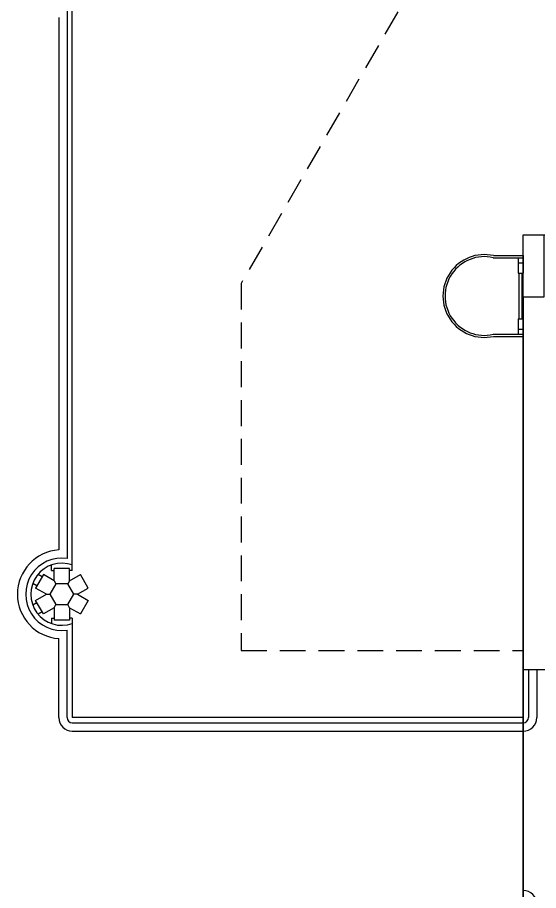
# Model space of a CAD drawing. Header units: millimetres. Extents: x 1887 to 2405, y 1100 to 1335.
# Drawn here: x 2125.87 to 2130.91, y 1237.72 to 1246.15 of the extents above; entities that cross this region are included whole.
import ezdxf

# ---------------------------------------------------------------- set-up
doc = ezdxf.new("R2010")
doc.units = ezdxf.units.MM
doc.linetypes.add('HIDDEN', pattern=[0.375, 0.25, -0.125])
for name, color, linetype in [('AR- ALV1', 235, 'Continuous'), ('AR-ALV', 2, 'Continuous'), ('AR-CORRIMAO-V1', 2, 'Continuous'), ('AR-ESTC', 3, 'Continuous'), ('AR-ESTMA-C', 3, 'Continuous'), ('AR-ESTMA-V', 1, 'Continuous'), ('AR-PIS', 1, 'Continuous'), ('AR-PISO-V1', 1, 'Continuous'), ('AR-PROJ', 1, 'HIDDEN'), ('EQUIPAMENTO', 2, 'Continuous')]:
    doc.layers.add(name, color=color, linetype=linetype)

# ---------------------------------------------------------------- blocks, each defined once
blk = doc.blocks.new('escada tipo marinheiro')
at = {"layer": 'EQUIPAMENTO'}
for p, q in [((-0.3382, 0.0101), (-0.05, 0.0101)), ((-0.05, 0.0101), (-0.05, -0.16)), ((-0.3405, -0.01), (-0.05, -0.01)), ((-0.1, -0.01), (-0.1, -0.16)), ((-0.1, -0.06), (-0.05, -0.06)), ((-0.1, -0.16), (-0.05, -0.16)), ((-0.09, -0.6), (-0.09, -0.16)), ((-0.06, -0.6), (-0.06, -0.16)), ((-0.1, -0.6), (-0.05, -0.6)), ((-0.1, -0.6), (-0.1, -0.75)), ((-0.05, -0.6), (-0.05, -0.77)), ((-0.3405, -0.75), (-0.05, -0.75)), ((-0.1, -0.7), (-0.05, -0.7)), ((-0.3382, -0.77), (-0.05, -0.77))]:
    blk.add_line(p, q, dxfattribs=at)
for radius, start, end in [(0.4, 77.17773, 282.82227), (0.38, 76.84274, 283.15726)]:
    blk.add_arc((-0.427, -0.38), radius, start, end, dxfattribs=at)
blk = doc.blocks.new('pilar15')
at = {"layer": 'AR-ESTMA-C'}
for p, q in [((-0.179, 0.19), (-0.254, 0.06)), ((-0.075, 0.1299), (-0.179, 0.19)), ((0.075, 0.25), (-0.075, 0.25)), ((-0.075, 0.1299), (-0.075, 0.25)), ((0.075, 0.1299), (0.075, 0.25)), ((0.075, 0.1299), (0.179, 0.19)), ((0.254, 0.06), (0.179, 0.19)), ((-0.075, 0.1299), (-0.0577, 0.1)), ((0.075, 0.1299), (0.0577, 0.1)), ((-0.15, 0), (-0.254, 0.06)), ((-0.254, -0.06), (-0.15, 0)), ((-0.15, 0), (-0.1155, 0)), ((0.15, 0), (0.1155, 0)), ((0.15, 0), (0.254, 0.06)), ((0.15, 0), (0.254, -0.06)), ((-0.179, -0.19), (-0.254, -0.06)), ((0.254, -0.06), (0.179, -0.19)), ((-0.075, -0.1299), (-0.179, -0.19)), ((-0.075, -0.1299), (-0.0577, -0.1)), ((-0.075, -0.1299), (-0.075, -0.25)), ((0.075, -0.1299), (0.0577, -0.1)), ((0.075, -0.1299), (0.179, -0.19)), ((0.075, -0.1299), (0.075, -0.25)), ((0.075, -0.25), (-0.075, -0.25))]:
    blk.add_line(p, q, dxfattribs=at)
blk.add_lwpolyline([(0.0577, 0.1), (-0.0577, 0.1), (-0.1155, 0), (-0.0577, -0.1), (0.0577, -0.1), (0.1155, 0)], close=True, dxfattribs=at)

msp = doc.modelspace()

# ---------------------------------------------------------------- linework, layer by layer
at = {"layer": 'AR- ALV1'}
for p, q in [((2130.7597, 1244.0485), (2131.6097, 1244.0485)), ((2130.7597, 1243.4485), (2130.7597, 1244.0485)), ((2130.7597, 1227.3985), (2130.7597, 1243.4485))]:
    msp.add_line(p, q, dxfattribs=at)
at = {"layer": 'AR-ALV'}
for p in [(2130.7597, 1243.4485), (2133.6597, 1239.8485)]:
    msp.add_line(p, (2130.7597, 1239.8485), dxfattribs=at)
at = {"layer": 'AR-CORRIMAO-V1'}
for p, q in [((2126.3481, 1246.2314), (2126.3481, 1240.9242)), ((2126.2681, 1246.1489), (2126.2681, 1241.0067)), ((2126.3481, 1239.386), (2126.3481, 1240.2314)), ((2126.2681, 1239.386), (2126.2681, 1240.1488)), ((2130.8097, 1239.8485), (2130.8097, 1239.3859)), ((2130.8897, 1239.8485), (2130.8897, 1239.3859)), ((2126.3981, 1239.336), (2130.7597, 1239.336)), ((2126.3981, 1239.256), (2130.7597, 1239.256))]:
    msp.add_line(p, q, dxfattribs=at)
for centre, radius, start, end in [((2126.2981, 1240.5778), 0.43, 94.00063, 265.99937), ((2126.2981, 1240.5778), 0.35, 81.78679, 278.21321), ((2126.3981, 1239.386), 0.13, 180, 270), ((2126.3981, 1239.386), 0.05, 180, 270), ((2130.7597, 1239.386), 0.05, 270, 360), ((2130.7597, 1239.386), 0.13, 270, 360), ((2130.7597, 1237.586), 0.13, 360, 90)]:
    msp.add_arc(centre, radius, start, end, dxfattribs=at)
at = {"layer": 'AR-ESTC'}
msp.add_lwpolyline([(2130.9597, 1244.0485), (2130.9597, 1243.4485), (2130.7597, 1243.4485), (2130.7597, 1244.0485)], close=True, dxfattribs=at)
at = {"layer": 'AR-ESTMA-V', "ltscale": 0.25}
for p, q in [((2126.1981, 1240.8078), (2126.1981, 1240.8606)), ((2126.3981, 1240.8078), (2126.3981, 1240.8606)), ((2126.1066, 1240.7461), (2126.0669, 1240.769)), ((2126.1981, 1240.8078), (2126.2231, 1240.8078)), ((2126.3981, 1240.8078), (2126.3731, 1240.8078)), ((2126.0566, 1240.6595), (2126.0169, 1240.6824)), ((2126.0566, 1240.4961), (2126.0169, 1240.4732)), ((2126.1066, 1240.4095), (2126.0669, 1240.3866)), ((2126.1981, 1240.3478), (2126.1981, 1240.2949)), ((2126.1981, 1240.3478), (2126.2231, 1240.3478)), ((2126.3981, 1240.3478), (2126.3731, 1240.3478)), ((2126.3981, 1240.3478), (2126.3981, 1240.2949))]:
    msp.add_line(p, q, dxfattribs=at)
at = {"layer": 'AR-PIS'}
msp.add_line((2130.7597, 1239.8485), (2130.7597, 1237.1235), dxfattribs=at)
at = {"layer": 'AR-PISO-V1'}
for p, q in [((2126.3981, 1240.8606), (2126.3981, 1246.295)), ((2126.3981, 1240.2949), (2126.3981, 1239.386)), ((2130.7597, 1239.8485), (2130.7597, 1239.336)), ((2130.7597, 1239.386), (2126.3981, 1239.386)), ((2130.7597, 1239.256), (2130.7597, 1237.716))]:
    msp.add_line(p, q, dxfattribs=at)
msp.add_arc((2126.2981, 1240.5778), 0.3, 70.52878, 289.47122, dxfattribs=at)
at = {"layer": 'AR-PROJ'}
for p, q in [((2129.7333, 1246.5278), (2128.0301, 1243.5778)), ((2128.0301, 1243.5778), (2128.0301, 1240.036)), ((2128.0301, 1240.036), (2130.7597, 1240.036))]:
    msp.add_line(p, q, dxfattribs=at)

# ---------------------------------------------------------------- block references
at = {"layer": 'AR-ESTMA-C', "ltscale": 0.25}
msp.add_blockref('pilar15', (2126.2981, 1240.5778), dxfattribs=at)
at = {"layer": 'EQUIPAMENTO'}
msp.add_blockref('escada tipo marinheiro', (2130.8097, 1243.8384), dxfattribs=at)

doc.saveas('drawing.dxf')
